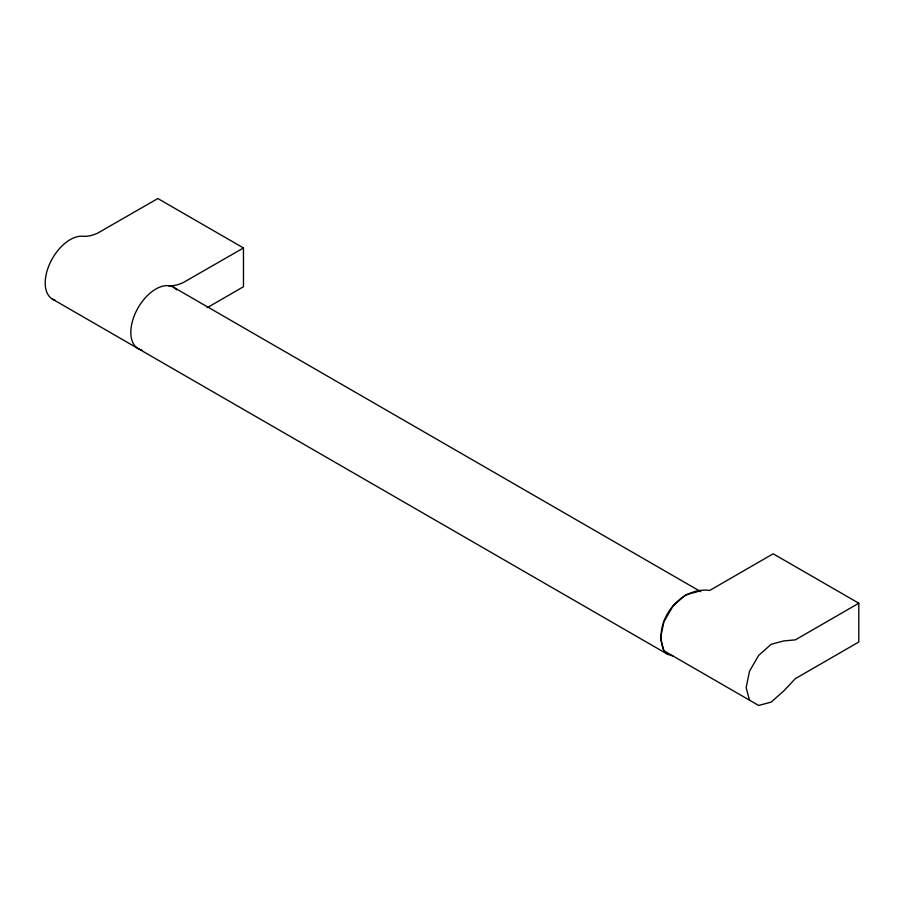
<?xml version="1.0" encoding="UTF-8"?>
<svg xmlns="http://www.w3.org/2000/svg" width="904" height="904" viewBox="0 0 904 904"><rect width="100%" height="100%" fill="white"/><g stroke="black" fill="none" stroke-linecap="round" stroke-linejoin="round"><path stroke-width="1.36" d="M207.152 307.699L243.47 286.737L243.47 247.967L183.455 282.466A51.675 29.832 -60 0 1 171.195 285.754L168.37 285.675M858.8 603.228L773.18 553.802L709.73 590.436C678.994 586.312 652.078 622.912 663.886 650.733L758.659 705.459L771.18 702.103L783.7 691.006L795.35 678.633L858.8 641.998L858.8 603.228L795.35 639.862L783.7 640.936L771.18 644.292L758.659 655.389L749.506 671.265L746.15 687.65L749.506 700.171M698.08 591.51L685.571 594.866L673.051 605.962L663.886 621.828L660.53 638.224L663.886 650.733L667.864 654.428L673.051 656.033M243.47 247.967L157.85 198.541L97.835 233.04A51.675 29.832 -60 0 1 85.575 236.317L82.75 236.249A35.403 20.442 -60 0 0 49.415 264.465A35.403 20.442 -60 0 0 54.997 300.241M173.557 287.28L700.826 591.702M52.534 299.167L667.864 654.428M141.951 350.006A35.403 20.442 -60 0 1 138.142 307.722A35.403 20.442 -60 0 1 176.664 289.868"/></g></svg>
